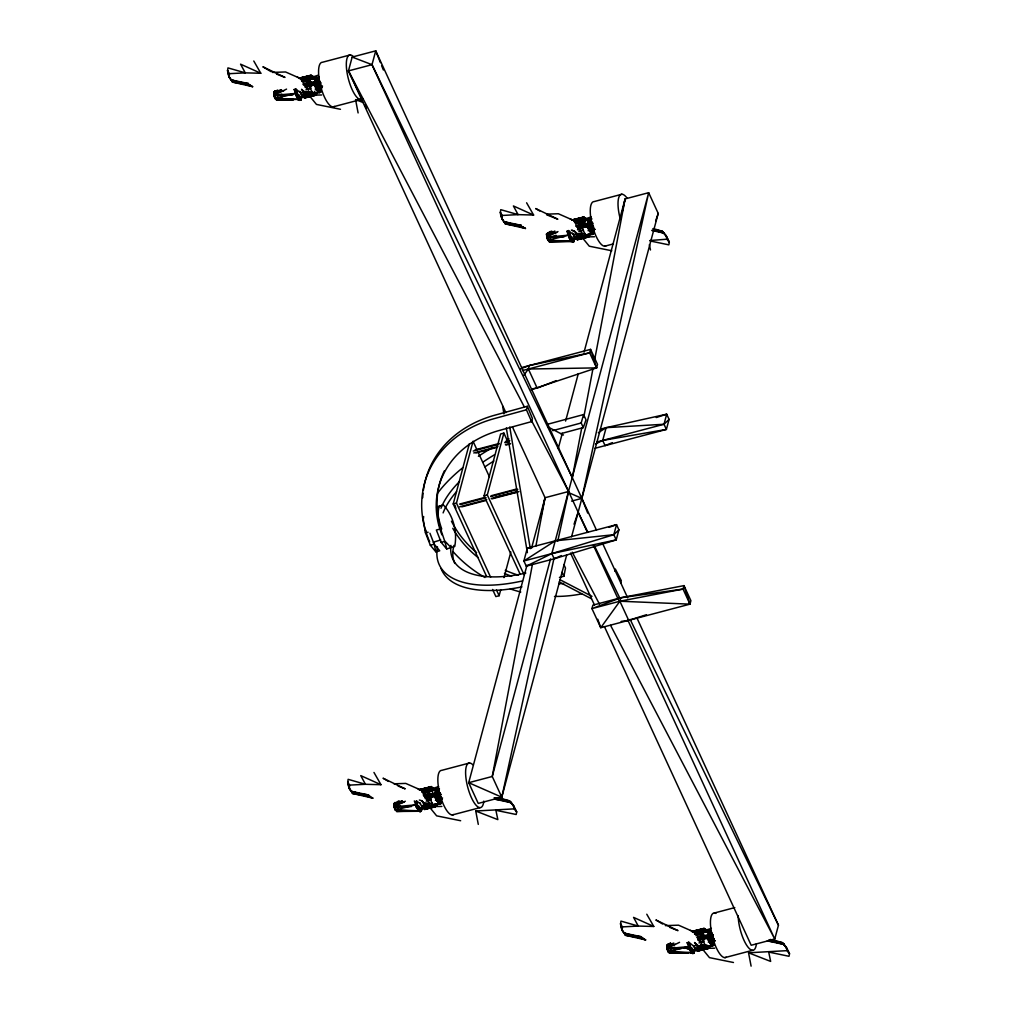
<?xml version="1.0" encoding="UTF-8"?>
<svg xmlns="http://www.w3.org/2000/svg" width="1017" height="1017" viewBox="0 0 1017 1017"><rect width="100%" height="100%" fill="white"/><g stroke="black" fill="none" stroke-linecap="round" stroke-linejoin="round"><path stroke-width="1.5" d="M710.222 945.937L708.201 948.505L706.688 947.526L706.751 944.78M298.019 99.831L301.083 99.806L301.363 97.225L300.447 97.632L299.862 100.352L301.083 99.806L301.846 95.662L299.862 100.352L296.71 96.92L294.167 89.483L296.112 89.382L298.045 95.026L300.447 97.632L320.66 92.267L320.965 85.364L320.139 82.364L317.774 81.284L315.537 77.572L316.503 77.152L318.995 79.746L318.906 82.466L321.347 88.288L315.384 89.827M394.952 802.553L394.189 807.434L396.77 811.464L397.812 810.295L397.711 807.206L394.952 802.553L393.91 803.722L394.189 807.434L396.77 811.464L421.254 811.235L421.547 808.655L420.631 809.062L420.046 811.782L421.254 811.235L422.03 807.091L420.046 811.782L416.881 808.35L414.339 800.926L420.631 809.062L440.844 803.71L441.136 796.794L439.98 796.451L437.895 789.345L436.687 788.582L421.877 792.37M574.516 222.71L589.326 218.922L590.534 219.685L594.17 230.071L593.483 234.05L573.27 239.402L570.868 236.796L568.935 231.164L566.977 231.266L569.52 238.69L572.685 242.122L573.893 241.588L574.669 237.431M691.013 953.043L694.077 953.018L694.369 950.425L693.441 950.844L692.857 953.565L694.077 953.018L694.853 948.874L692.857 953.565L689.704 950.12L687.161 942.695L689.106 942.594L691.039 948.238L693.441 950.844L712.688 945.912L714.239 943.929L713.959 938.564L712.79 938.221L710.718 931.127L709.497 930.364L694.7 934.153M439.09 793.896L436.687 788.582L435.708 789.001L438.263 798.612L440.844 803.71L440.31 793.794L439.09 793.896L439.179 791.175L437.895 789.345L431.958 790.87M592.949 224.134L591.729 224.249L591.818 221.515M309.727 79.657L314.304 78.474L312.626 76.122L311.088 75.156L309.88 75.703C307.871 82.199 309.804 90.996 315.206 95.293L317.215 92.725M428.246 806.506L437.399 804.155L435.39 806.735C429.988 802.426 428.043 793.629 430.064 787.145L431.259 786.586L434.488 789.917M587.127 220.257L583.898 216.926L582.703 217.485C580.682 223.969 582.627 232.766 588.029 237.075L590.038 234.507L579.359 237.241L578.584 239.237L577.325 239.809L574.147 236.452L572.685 233.058M703.344 933.225L702.137 930.911L692.157 931.648L707.298 931.686L704.082 928.356L702.874 928.915C700.7 935.093 703.065 942.327 706.688 947.526L695.971 950.259L693.352 945.619M320.342 84.436L317.202 84.627L314.85 81.538L315.537 77.572L318.474 91.95L319.694 92.7L319.224 88.352L318.092 87.17L316.071 87.5L314.85 81.538L303.079 84.564M437.056 800.875L441.531 799.731L440.107 798.879L439.395 799.782L439.865 804.129C435.632 800.875 434.145 794.01 435.708 789.001L437.958 792.726L437.246 793.616L435.022 792.98L424.725 795.612M575.889 226.333L587.661 223.32L589.885 223.956L590.597 223.066L588.347 219.354L590.013 226.397L592.034 230.122L592.504 234.469C588.271 231.215 586.784 224.35 588.347 219.354L589.326 218.922L591.729 224.249M697.548 937.394L707.845 934.75L710.057 935.386L710.769 934.496L708.531 930.784L710.197 937.827L712.218 941.564L712.688 945.912C708.442 942.645 706.955 935.78 708.531 930.784L709.497 930.364L711.9 935.678L711.989 932.958L710.718 931.127L706.268 932.258M301.833 81.449L301.96 78.856L300.384 77.889L299.163 78.436L309.143 77.699L310.35 80.025M232.029 81.106L248.631 83.585L231.406 79.962L232.029 81.106L250.131 85.161L232.601 82.11L229.219 77.228L227.477 70.415L229.397 73.669L229.219 77.228L232.601 82.11L252.648 86.687L250.131 85.161L231.406 79.962C228.456 76.872 226.88 72.105 227.948 67.897L245.262 72.855L260.797 73.262L253.78 61.007M352.2 792.548L368.815 795.014L351.59 791.391L352.2 792.548L370.315 796.591L352.785 793.54L349.39 788.671L347.661 781.857L349.581 785.111L349.39 788.671L352.785 793.54L372.832 798.129L370.315 796.591L351.59 791.391C348.628 788.302 347.051 783.535 348.119 779.327L365.446 784.285L380.981 784.704L373.964 772.45M504.839 222.888L521.454 225.367L504.229 221.731L504.839 222.888L522.954 226.931L505.424 223.893L502.029 219.011L500.3 212.197L502.22 215.451L502.029 219.011L505.424 223.893L525.471 228.469L522.954 226.931L504.229 221.731C501.267 218.642 499.69 213.875 500.758 209.667L518.085 214.625L533.62 215.045L526.603 202.79M625.023 934.318L641.625 936.797L624.4 933.174L625.023 934.318L643.125 938.373L625.595 935.322L622.213 930.441L620.472 923.627L622.391 926.881L622.213 930.441L625.595 935.322L645.655 939.899L643.125 938.373L624.4 933.174C621.451 930.085 619.874 925.317 620.942 921.11L638.256 926.067L653.791 926.474L646.774 914.219M309.333 86.521L309.562 82.199M429.505 797.964L429.733 793.641M582.144 228.304L582.385 223.982M702.327 939.733L702.556 935.411M301.795 97.785L301.909 95.687L301.083 99.806L297.956 99.679M421.966 809.227L422.08 807.117L421.254 811.235L416.563 811.058M574.605 239.567L574.719 237.457L572.685 242.122L573.27 239.402L574.185 238.995L573.893 241.588L549.409 241.804L546.828 237.775L546.549 234.063L550.21 231.469M694.789 950.997L694.903 948.899L694.077 953.018L690.95 952.891M312.461 78.729L312.626 76.122L300.384 77.889L311.088 75.156L311.698 78.245M432.645 790.171L432.81 787.552L419.335 789.866L429.314 789.141L430.534 791.455M585.195 221.82L585.449 217.892L571.974 220.219L581.953 219.481L584.394 224.121L584.533 226.804L578.47 228.342M705.467 931.941L705.633 929.335L693.378 931.089L704.082 928.356L704.692 931.458M425.831 530.022L425.5 532.895L430.318 545.214L435.861 551.837L439.751 550.807L434.208 544.184L429.924 533.239M315.257 88.911L321.347 88.288L319.923 87.449L319.224 88.352L320.66 92.267L320.139 82.364M709.879 942.645L714.341 941.5L712.917 940.661L712.218 941.564L713.654 945.479L713.133 935.576M423.644 516.522L423.25 519.598L425.5 532.895L428.093 532.209M443.336 504.902L439.179 506.504C435.009 521.378 444.022 534.84 446.717 548.977L454.764 546.358C457.408 531.967 453.455 515.657 443.336 504.902L436.636 507.089M293.43 99.882L276.599 100.035L274.018 96.005L274.768 91.123L277.527 95.776L277.628 98.865L276.599 100.035L274.018 96.005L273.738 92.293L274.768 91.123M558.269 240.953L550.451 240.635L546.828 237.775L547.591 232.893L550.35 237.546L550.451 240.635L549.409 241.804L546.828 237.775L549.155 234.342L554.379 231.418M687.95 953.069L669.593 953.234L667.012 949.204L667.762 944.335L670.572 943.051M532.374 564.677L492.253 776.479L501.788 797.201L478.244 803.417L468.697 782.696L526.997 565.134M535.908 545.989L545.061 497.72L512.517 427.076M581.749 427.839L572.317 477.672L372.006 64.681L375.718 50.85L352.162 57.066L348.462 70.898L505.881 412.66M583.822 416.945L592.962 368.663M594.437 360.882L625.124 198.912L648.668 192.696L658.215 213.417L571.579 536.734M559.439 577.389L563.914 576.232L565.49 568.045L563.888 564.575M574.719 237.457L573.893 241.588L570.766 241.461M322.008 87.5L319.224 88.352L318.474 91.95L300.447 97.632L298.324 99.335L276.599 100.035M442.192 798.93L439.395 799.782L438.658 803.379L420.631 809.062L418.508 810.778L396.77 811.464M587.813 228.66L593.775 227.134L592.619 226.791L591.297 233.719L573.27 239.402L571.147 241.118L549.409 241.804M715.002 940.712L712.218 941.564L711.468 945.149L693.441 950.844L691.318 952.548L669.593 953.234L667.012 949.204L666.732 945.492L667.762 944.335L670.521 948.975L670.623 952.077L669.593 953.234M309.041 83.534L308.443 86.292L308.037 83.419M429.517 793.578L428.627 797.735L428.004 793.425M582.156 223.918L581.266 228.075L580.643 223.765M702.035 936.746L701.438 939.505L701.031 936.632M541.324 514.78L545.061 497.72L568.605 491.491L531.065 419.767M622.404 211.333L625.124 198.912L584.063 352.136M550.54 558.905L492.253 776.479L468.697 782.696L501.788 797.201L554.023 558.219M557.761 541.158L568.605 491.491M486.685 576.626L453.213 503.962L469.384 443.628M490.601 577.198L456.468 503.097L473.045 441.264L476.986 449.806M520.145 574.185L484.054 495.813L500.618 433.979L503.885 433.115L507.814 441.67M524.06 574.745L487.308 494.961L503.885 433.115M521.95 367.493L590.597 349.365L589.669 352.823L529.298 365.548L528.37 369.018L523.819 375.324M441.963 534.891A103.747 86.114 15 0 1 500.326 430.178L531.599 421.61L526.45 409.8L527.391 406.266L496.118 414.834A118.964 98.738 15 0 0 423.377 490.245M531.599 421.61L532.412 418.534L527.391 406.266M492.597 589.453L495.876 596.585L499.131 595.72L500.745 589.682M503.987 577.618L510.852 551.977M527.302 548.214L523.882 560.977L526.272 566.164L554.201 558.791L616.213 539.9L618.908 529.844L616.531 524.658L527.302 548.214L530.327 547.998M531.51 548.277L545.061 497.72M558.206 448.662L562.312 433.331M565.592 421.076L578.317 373.582M556.312 380.612L537.167 388.125L528.37 369.018L596.598 367.887L597.526 364.429L590.597 349.365L596.598 367.887L531.294 389.676M501.788 797.201L566.66 555.117M594.805 448.344L666.389 429.428L669.084 419.373L666.694 414.186L606.119 427.674L602.7 440.437L605.09 445.624L612.361 442.637M618.908 529.844L613.836 534.713L555.231 540.841L523.882 560.977L551.811 553.604L616.213 539.9L613.836 534.713L616.531 524.658L609.158 527.327M614.802 571.109L615.349 569.05L621.311 580.643L620.688 582.995M595.606 443.933L602.7 440.437L666.389 429.428L663.999 424.254L666.694 414.186L656.257 417.542M620.802 597.767L591.945 608.611L619.874 601.225L689.971 604.149L683.958 585.627L683.043 589.085L620.802 597.767L619.874 601.225L600.755 627.718L591.945 608.611L592.873 605.14L620.802 597.767L683.958 585.627L690.899 600.691L689.971 604.149L600.755 627.718L597.793 619.251M636.985 618.069L778.45 925.216L774.751 939.047L751.194 945.263L604.416 626.586M560.85 433.649L583.313 427.598L581.19 422.97L583.567 414.567L552.117 423.047A118.964 54.613 -24.7 0 0 547.845 424.216M277.616 90.055L273.738 92.293L273.84 95.382L295.248 93.462L298.045 95.026L296.71 96.92L299.278 96.857L318.474 91.95L317.202 90.119L318.092 87.17L322.503 86.051M590.025 231.889L590.902 228.952L593.852 228.202M437.374 801.549L438.263 798.612L441.213 797.862M710.197 943.331L711.086 940.382L714.036 939.644M305.99 89.725L310.579 88.555L311.571 82.339L309.003 80.852L301.439 80.546M426.174 801.154L430.763 799.985L432.479 792.777L437.552 801.002L437.043 797.201M698.984 942.937L703.573 941.767L704.565 935.551L701.997 934.064L694.433 933.759M309.46 94.047L306.435 95.725L306.13 93.259L301.541 89.293L306.435 95.725L307.465 92.585L300.002 92.42L295.515 88.708M571.376 230.147L574.351 231.062L579.245 237.508L580.275 234.355M419.36 800.01L421.712 800.722L426.606 807.155L427.636 804.015L423.174 803.913M700.459 945.797L702.455 947.259L699.429 948.937L699.124 946.471L694.535 942.505L699.429 948.937L700.459 945.797L693.009 945.632L688.509 941.92M655.647 220.918L658.215 213.417M574.033 524.225L578.152 512.212L587.851 532.222M583.313 427.598L586.008 419.856L583.567 414.567M316.872 85.759L317.368 89.572L314.495 85.441L315.359 83.051M588.182 224.833L587.317 227.211L577.198 227.122M434.679 796.87L435.543 794.493M698.819 938.577L707.489 938.653L708.353 936.263M299.278 96.857L298.324 99.335L275.022 98.585L273.84 95.382L286.565 89.102M593.788 228.52L590.902 228.952L591.297 233.719L572.101 238.639L571.147 241.118L547.845 240.368L546.549 234.063L551.735 231.088M442.586 797.951L438.263 798.612L438.658 803.379L419.462 808.299L418.508 810.778L395.206 810.015L393.91 803.722L399.096 800.748M713.959 939.95L711.086 940.382L711.468 945.149L692.272 950.069L691.318 952.548L668.016 951.798L666.732 945.492L670.61 943.268M315.69 93.119L306.549 95.458L305.761 97.467L304.503 98.026L301.324 94.683L299.862 91.288M426.72 806.888L425.945 808.896L424.686 809.468L421.508 806.112L420.046 802.718M707.654 945.924L708.201 948.505L695.971 950.259L697.497 951.238L698.768 950.679L699.543 948.67L708.696 946.318M450.874 547.388L445.065 541.311L441.175 542.341L436.357 530.022L440.247 528.993M454.993 505.296L455.858 508.424M580.427 222.329L581.877 219.99L591.22 216.913M427.788 791.989L429.238 789.65L438.581 786.573M306.435 95.725L309.092 91.441L306.13 93.259M571.999 230.35L574.351 231.062L578.953 235.041L579.245 237.508L581.902 233.224L578.508 226.982L575.953 225.443M421.712 800.722L426.314 804.701L426.606 807.155L429.263 802.883L425.869 796.642L423.314 795.103M699.429 948.937L702.086 944.653L698.692 938.411M293.265 99.488L277.628 98.865L274.018 96.005L276.344 92.56L281.556 89.649M410.321 810.803L397.812 810.295L394.189 807.434L396.516 804.002L401.74 801.078M687.823 952.764L670.623 952.077L667.012 949.204L669.339 945.772L673.254 943.585M576.804 226.041L584.394 224.121L585.118 223.117L587.317 227.211L589.682 227.541L590.191 231.355L588.029 228.253M314.85 81.538L317.062 82.186L317.774 81.284L317.724 77.915L314.749 78.678M596.826 441.988L663.999 424.254L669.084 419.373M598.288 432.708L606.119 427.674L663.999 424.254M578.953 235.041L581.902 233.224M426.314 804.701L429.263 802.883M699.124 946.471L702.086 944.653M579.245 237.508L582.271 235.83M426.606 807.155L429.632 805.477M557.964 231.571L546.663 237.152L568.058 235.232L569.762 234.177L566.977 231.266M405.325 801.231L394.024 806.812L415.419 804.892L417.11 803.837L416.296 800.824M679.559 942.314L666.834 948.594L688.242 946.674L689.933 945.607L687.161 942.695M526.272 566.164L551.811 553.604L613.836 534.713M561.384 555.574L554.201 558.791L551.811 553.604L648.668 192.696L581.851 498.394L587.737 513.102M321.13 82.873L317.202 84.627L304.731 85.542M592.644 225.24L590.013 226.397L577.542 227.312M441.314 794.315L437.374 796.057L424.903 796.972M712.815 936.67L710.197 937.827L697.726 938.755M274.018 96.005L281.798 94.085M546.828 237.775L550.35 237.546L556.032 235.296M394.189 807.434L400.545 806.074M667.012 949.204L674.792 947.297M520.64 368.802L529.298 365.548M315.143 78.894L319.262 77.483M587.953 220.664L590.712 219.723M435.314 790.323L439.446 788.912M708.137 932.093L710.883 931.165M280.845 89.903L273.738 92.293L275.022 98.585L295.248 93.462L296.939 92.394L294.167 89.483M555.079 231.202L546.549 234.063L547.845 240.368L568.058 235.232L570.868 236.796L569.52 238.69L572.101 238.639M402.44 800.862L393.91 803.722L395.206 810.015L415.419 804.892L418.229 806.456L416.881 808.35L419.462 808.299M673.839 943.115L666.732 945.492L668.016 951.798L688.242 946.674L691.039 948.238L689.704 950.12L692.272 950.069M312.753 78.983L315.308 78.195L309.054 78.207L318.41 75.131M706.751 931.407L702.048 931.419L711.404 928.343M304.452 80.953L316.503 77.152L317.774 81.284M575.762 223.206L589.326 218.922M621.184 621.425L628.684 620.332L646.456 614.726M423.123 792.853L436.687 788.582M697.446 934.153L709.497 930.364M433.28 542.252L440.755 539.938M314.952 79.11L317.062 82.186L319.859 81.335M584.279 221.147L588.131 219.964L581.877 219.99L592.008 218.935M587.762 220.892L589.885 223.956L592.669 223.104M589.695 231.215L594.17 230.071L592.746 229.232L593.483 234.05L592.034 230.122L594.831 229.27M431.64 790.806L435.492 789.624L429.238 789.65L439.369 788.595M435.123 790.552L437.246 793.616L440.03 792.764M707.946 932.322L710.057 935.386L712.853 934.534M526.45 409.8L495.177 418.368A118.964 98.738 15 0 0 429.644 541.73M552.727 430.649L581.19 422.97M350.217 54.931L322.465 62.253A22.997 7.284 75.2 0 0 320.775 86.75A22.997 7.284 75.2 0 0 334.364 106.467M361.632 98.052L348.462 70.898L372.006 64.681L587.445 532.399M332.991 106.887L360.743 99.564M621.921 194.234L594.17 201.569A22.997 7.284 75.2 0 0 592.466 226.066A22.997 7.284 75.2 0 0 606.056 245.771M604.695 246.203L613.454 243.889M522.484 370.569L589.669 352.823L596.598 367.887M475.142 449.832L499.22 443.476M505.233 441.887L509.759 440.692M473.236 451.052L498.813 444.289M504.839 442.7L509.352 441.505M473.769 452.972L497.847 446.616M505.373 444.632L509.886 443.437M476.007 452.959L497.071 447.391M506.097 445.014L510.61 443.819M600.246 429.238L606.119 427.674M436.585 507.178L439.179 506.504M453.213 503.962L456.468 503.097M484.054 495.813L487.308 494.961M459.506 504.101L485.084 497.351M491.109 495.762L516.687 488.999M460.612 504.521L486.19 497.771M490.702 496.576L517.78 489.419M459.646 506.847L486.723 499.69M491.236 498.508L516.814 491.745M461.871 506.835L485.948 500.466M491.961 498.877L517.539 492.126M571.554 501.114L581.851 498.381L567.473 492.088M430.318 545.214L434.208 544.184L435.861 551.837M469.511 763.004L441.759 770.339A22.997 7.284 75.2 0 0 440.056 794.836A22.997 7.284 75.2 0 0 453.646 814.541M452.285 814.96L480.037 807.638M714.328 913.012L734.783 907.609M724.854 957.633L752.605 950.31M303.625 81.22L301.96 78.856L312.626 76.122L312.982 78.729M301.706 80.94L316.503 77.152M304.452 84.945L313.503 82.631L314.495 85.441M304.947 87.131L315.245 84.487M315.003 86.89L320.965 85.364L319.796 85.021M315.397 92.369L316.44 94.734L305.761 97.467L304.757 95.09M576.448 222.99L573.207 219.659L583.898 216.926L584.813 221.579M587.572 220.447L590.534 219.685L590.597 223.066M577.262 226.727L586.326 224.401L577.465 225.469M577.758 228.901L588.055 226.257M588.22 234.152L589.263 236.503L578.584 239.237L577.58 236.872M428.386 791.48L423.809 792.65L420.568 789.319L431.259 786.586L432.174 791.226M419.335 789.866L430.064 787.145L431.869 791.366M424.623 796.387L433.687 794.061L424.826 795.129M425.119 798.561L435.416 795.917M435.174 798.32L441.136 796.794M435.581 803.799L436.624 806.163L425.945 808.896L424.941 806.532M694.471 932.869L702.137 930.911M698.145 934.038L702.722 932.856M697.446 938.157L706.497 935.843L707.489 938.653M698.654 939.772L704.717 938.233L701.997 934.064L695.882 935.615M697.942 940.331L708.239 937.699M707.997 940.102L713.959 938.564M708.391 945.581L709.434 947.933L697.497 951.238L697.001 948.645M299.163 78.436L309.88 75.703L311.088 78.525M301.477 79.657L309.143 77.699M302.875 82.402L309.003 80.852L311.723 85.021L305.659 86.572M303.994 84.271L311.571 82.339L305.926 83.318M317.062 82.186L320.012 81.436M304.922 85.822L311.723 85.021L304.032 85.034M320.139 83.877L317.202 84.627L316.071 87.5L317.202 90.119M319.224 88.352L322.16 87.602M302.621 94.441L302.964 97.047L313.694 94.314L301.324 94.683L312.054 91.95L304.439 91.53M571.974 220.219L582.703 217.485L584.508 221.719M574.3 221.426L581.953 219.481M575.698 224.185L581.826 222.621L584.394 224.121L582.703 217.485L573.207 219.659M589.885 223.956L592.822 223.206M577.745 227.605L584.533 226.804L581.826 222.621L575.775 222.392M592.962 225.647L590.013 226.397L588.881 229.283L590.902 228.952M578.813 231.507L583.402 230.338L577.503 229.74M592.034 230.122L594.983 229.384M421.661 791.086L429.314 789.141M423.059 793.845L429.187 792.281L431.894 796.464L425.831 798.002M424.165 795.701L431.755 793.769L424.699 795.002M437.246 793.616L440.183 792.866M425.093 797.264L431.894 796.464L424.216 796.464M440.323 795.307L437.374 796.057L436.242 798.942L438.263 798.612M439.395 799.782L442.344 799.031M692.157 931.648L702.874 928.915L704.082 931.737M698.501 937.089L704.565 935.551L697.522 936.771M710.057 935.386L713.006 934.636M697.916 939.034L704.717 938.233L698.565 938.246M713.133 937.077L710.197 937.827L709.065 940.712L711.086 940.382M712.218 941.564L715.154 940.814M698.921 946.713L705.048 945.162L700.471 944.907M276.344 92.56L283.819 90.755M549.155 234.342L556.642 232.524M396.516 804.002L404.003 802.184M669.339 945.772L675.326 944.323M495.813 497.148L518.912 491.618M300.384 77.889L309.88 75.703L310.554 78.36M420.568 789.319L430.064 787.145L431.068 791.124M693.378 931.089L702.874 928.915L703.891 932.894M697.751 948.302L698.768 950.679L708.201 948.505M277.628 98.865L282.179 98.064M295.82 95.662L298.845 95.128M550.451 240.635L553.477 240.101M568.643 237.444L571.668 236.91M415.991 807.091L419.029 806.57M670.623 952.077L675.174 951.276M687.301 949.141L691.852 948.34M578.749 225.1L584.394 224.121M318.092 87.17L322.402 86.521M532.666 388.774L537.167 388.125M302.964 97.047L315.206 95.293L314.38 91.416M306.13 83.521L313.503 82.631M697.649 936.911L706.497 935.843M309.054 78.207L319.198 77.165M702.048 931.419L710.743 930.517M588.08 230.694L594.17 230.071M435.441 800.354L441.531 799.731L439.98 796.451M708.264 942.123L714.341 941.5L712.79 938.221M650.054 240.508L666.809 239.211L669.339 242.313L668.83 244.843L649.977 240.927M475.74 811.019L497.847 819.638L495.889 810.295L516.178 814.503L516.7 811.973L514.17 808.871L475.74 811.019L478.282 824.38M748.55 952.789L770.657 961.421L768.712 952.065L789.001 956.285L789.523 953.743L786.993 950.653L748.55 952.789L751.105 966.15M306.549 95.458L316.44 94.734M579.359 237.241L589.263 236.503M429.555 806.684L436.624 806.163M699.543 948.67L709.434 947.933M593.153 226.219L590.013 226.397L587.661 223.32M440.514 795.879L437.374 796.057L435.022 792.98M713.337 937.649L710.197 937.827L707.845 934.75M229.397 73.669L245.262 72.855L240.571 64.173L260.797 73.262M502.22 215.451L518.085 214.625L513.394 205.955L533.62 215.045M349.581 785.111L365.446 784.285L360.755 775.615L380.981 784.704M622.391 926.881L638.256 926.067L633.566 917.385L653.791 926.474M277.527 95.776L292.743 95.039M295.794 94.886L298.833 94.746M550.35 237.546L564.041 236.885M568.617 236.669L571.656 236.516M397.711 807.206L411.402 806.545M415.966 806.328L419.017 806.176M670.521 948.975L681.174 948.467M684.225 948.314L691.84 947.958M357.107 99.526L363.311 99.297M272.34 72.41L285.548 71.965L301.757 79.11L297.434 77.165M546.625 214.142L558.358 213.748L574.567 220.88L570.257 218.947M393.986 783.802L405.719 783.408L421.928 790.54L417.618 788.607M665.334 925.623L678.542 925.178L694.751 932.309L690.441 930.377M301.96 78.856L314.304 78.474M585.576 220.308L574.77 220.625L585.449 217.892L585.805 220.498M432.937 789.955L422.131 790.285L432.81 787.552L433.153 790.158M694.331 947.882L706.688 947.526M321.69 94.988L308.901 95.153L316.465 104.42L340.466 109.289M594.5 236.77L581.724 236.936L589.288 246.203L611.789 250.767M441.861 806.43L429.085 806.595L436.649 815.85L460.65 820.732M714.684 948.2L701.895 948.365L709.472 957.633L733.46 962.502M576.855 226.816L584.533 226.804M304.388 85.352L313.045 85.428M424.559 796.781L433.229 796.858M578.787 234.33L572.825 234.19L568.338 230.478M423.136 792.04L429.187 792.281M578.775 233.389L584.864 233.719L574.147 236.452L586.504 236.097L575.787 238.817L588.029 237.075L587.47 234.482M424.61 802.972L432.225 803.379L421.508 806.112L433.865 805.756L423.148 808.477L435.39 806.735L434.831 804.142M303.905 84.119L309.511 84.653M576.715 225.888L582.334 226.435M424.076 795.548L429.695 796.095M696.899 937.331L702.505 937.865M306.168 88.123L310.579 88.555M426.339 799.553L430.763 799.985M699.162 941.322L703.573 941.767M652.863 230.389L662.931 232.092L666.199 235.855L669.339 242.313L666.199 235.855L661.978 231.177L653.295 228.558M768.547 940.102L784.209 944.551L783.115 943.522L767.288 940.852L784.209 944.551L789.523 953.743L786.37 947.285L782.149 942.606L772.03 939.555M497.516 797.646L511.386 802.782L509.339 800.837L494.376 797.824L511.386 802.782L510.292 801.739L494.478 799.07L511.386 802.782L516.7 811.973L513.56 805.515L509.339 800.837L499.207 797.773M655.99 229.969L661.978 231.177L664.025 233.122L651.732 230.427M770.187 940.204L782.149 942.606L784.209 944.551L770.339 939.428M655.673 230.325L662.931 232.092M494.326 797.875L510.292 801.739M770.047 940.356L783.115 943.522M654.058 230.287L664.025 233.122L652.939 229.016M252.648 86.687L231.406 79.962L232.601 82.11M525.471 228.469L504.229 221.731L505.424 223.893M372.832 798.129L351.59 791.391L352.785 793.54M645.655 939.899L624.4 933.174L625.595 935.322M352.162 57.066L372.006 64.681M357.031 100.162L362.929 102.463M276.56 74.088L285.002 77.419L262.882 66.779L270.98 71.61M546.561 214.752L557.825 219.202L535.692 208.549L539.747 210.964M398.143 786.077L405.186 788.861L383.053 778.208L388.456 781.425M669.555 927.301L677.996 930.631L655.876 919.978L662.626 924.008M548.074 427.013L563.469 435.009M559.808 579.614L591.996 596.343M559.159 581.978L591.347 598.708M303.142 83.674L305.685 85.212L308.405 90.195M416.817 801.065L420.186 803.85M661.978 231.177L666.199 235.855L666.809 239.211M782.149 942.606L786.37 947.285L786.993 950.653M509.339 800.837L513.56 805.515L514.17 808.871M441.175 542.341L446.717 548.977M696.62 934.42L694.954 932.068L705.633 929.335L705.976 931.928M708.213 939.683L710.374 942.784L709.866 938.971M348.462 70.898L524.441 407.118M572.266 552.193L599.509 604.238M610.556 625.341L774.751 939.047L627.959 620.357M594.093 545.074L619.734 597.958M630.133 619.391L778.45 925.216M365.09 105.196L366.476 108.056M689.971 604.149L683.043 589.085L619.874 601.225L628.684 620.332M596.471 530.099L375.718 50.85L380.422 62.634M602.445 543.078L627.68 597.882M593.419 545.379L618.667 600.17M570.537 553.045L594.449 604.95M562.083 572.266L563.914 576.232M478.295 452.667L489.457 476.884M496.512 590.025L499.131 595.72M592.746 229.232L594.068 232.499M712.917 940.661L714.239 943.929M319.923 87.449L321.245 90.729M440.107 798.879L441.429 802.159M381.604 65.584L383.371 69.995M317.724 77.915L318.906 82.466M577.898 236.592L578.584 239.237L588.029 237.075L577.325 239.809L576.563 235.906M698.082 948.022L698.768 950.679M305.087 94.81L305.761 97.467L315.206 95.293L304.503 98.026L304.007 95.433M425.259 806.252L425.945 808.896L435.39 806.735L424.686 809.468L423.924 805.566M649.367 244.639L650.486 249.979M355.556 99.577L358.111 112.938M509.759 427.013L530.315 548.646M502.627 406.101L503.949 413.894M506.313 427.928L527.391 552.676M437.895 789.345L437.958 792.726M710.718 931.127L710.769 934.496M422.703 497.72A118.964 98.738 15 0 1 423.021 493.232M441.734 529.018A103.747 86.114 15 0 1 444.467 470.757M525.827 573.054A103.747 47.634 -24.7 0 1 450.925 545.379M521.95 586.86A118.964 54.613 -24.7 0 1 441.086 568.617M522.535 580.91A118.964 54.613 -24.7 0 1 437.488 546.879M454.802 563.469A103.747 47.634 -24.7 0 1 453.976 545.392M581.622 593.877A118.964 98.751 15 0 1 554.494 596.432M520.78 592.034A118.964 98.751 15 0 1 510.331 588.945M484.982 577.503A118.964 98.751 15 0 1 453.061 551.646M563.698 583.453A103.734 86.102 15 0 1 559.121 583.733M511.678 576.308A103.734 86.102 15 0 1 504.432 573.397M478.117 557.596A103.734 86.102 15 0 1 452.781 528.319M518.454 575.228A103.734 86.102 15 0 1 505.258 570.321M476.604 552.587A103.734 86.102 15 0 1 451.446 521.2M483.8 801.104A22.997 7.284 75.2 0 1 474.367 803.023A22.997 7.284 75.2 0 1 465.633 774.153A22.997 7.284 75.2 0 1 472.778 764.708M620.421 219.456A22.997 7.284 75.2 0 1 618.743 197.603A22.997 7.284 75.2 0 1 626.981 198.01M756.381 943.776A22.997 7.284 75.2 0 1 746.656 945.238A22.997 7.284 75.2 0 1 738.177 915.592M726.227 957.213A22.997 7.284 75.2 0 1 712.091 935.309A22.997 7.284 75.2 0 1 715.904 913.431M362.116 99.132A22.997 7.284 75.2 0 1 347.496 75.055A22.997 7.284 75.2 0 1 353.496 56.634M437.78 492.978A118.964 54.613 -24.7 0 1 462.671 467.795M478.384 456.29A118.964 54.613 -24.7 0 1 492.571 447.556M506.275 440.297A118.964 54.613 -24.7 0 1 509.059 438.95M443.107 512.911A103.747 47.634 -24.7 0 1 456.557 491.605M485.007 466.79A103.747 47.634 -24.7 0 1 493.868 461.032M440.984 508.297A103.747 47.634 -24.7 0 1 459.506 481.524M482.872 462.176A103.747 47.634 -24.7 0 1 494.364 454.841"/></g></svg>
